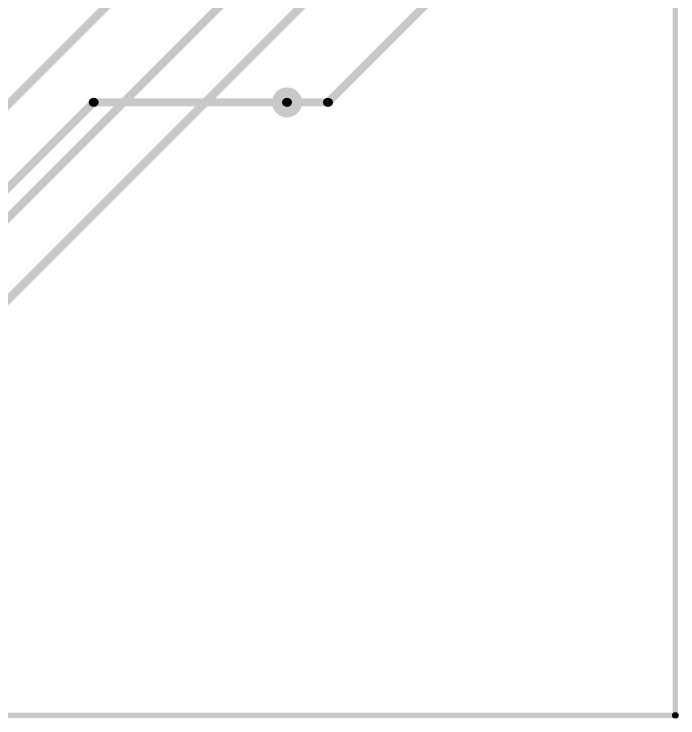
# Model space of a CAD drawing. Header units: millimetres. Extents: x 1.24 to 8.03, y 2.12 to 7.05.
# Drawn here: x 6.521 to 7.8, y 2.121 to 3.477 of the extents above; entities that cross this region are included whole.
import ezdxf

# ---------------------------------------------------------------- set-up
doc = ezdxf.new("R2010")
doc.units = ezdxf.units.MM
doc.header["$MEASUREMENT"] = 0
for name, color, linetype in [('BottomLayer', 5, 'Continuous'), ('BottomSolder', 6, 'Continuous'), ('KeepOutLayer', 6, 'Continuous'), ('TopLayer', 1, 'Continuous'), ('TopSolder', 216, 'Continuous'), ('ViaHoleLayer', 16, 'Continuous')]:
    doc.layers.add(name, color=color, linetype=linetype)

msp = doc.modelspace()

# ---------------------------------------------------------------- hatches: boundary and pattern name
at = {"layer": 'BottomLayer'}
for points in [[(7.1316, 3.3015), (7.1204, 3.3127), (7.5141, 3.7064), (7.5253, 3.6952)], [(5.4431, 2.2249), (5.432, 2.236), (6.8884, 3.6925), (6.8996, 3.6813)], [(5.793, 2.1992), (5.7818, 2.2103), (7.2513, 3.6798), (7.2624, 3.6686)], [(5.8323, 2.396), (5.8212, 2.4071), (7.0823, 3.6682), (7.0934, 3.6571)], [(7.0472, 3.2992), (7.0472, 3.315), (7.126, 3.315), (7.126, 3.2992)]]:
    msp.add_hatch(color=5, dxfattribs=at).paths.add_polyline_path(points)
h = msp.add_hatch(color=5, dxfattribs=at)
edge = h.paths.add_edge_path()
edge.add_arc((7.0472, 3.3071), 0.025, 0, 360)
h = msp.add_hatch(color=5, dxfattribs=at)
edge = h.paths.add_edge_path()
edge.add_arc((7.0472, 3.3071), 0.00787, 0, 360)
h = msp.add_hatch(color=5, dxfattribs=at)
edge = h.paths.add_edge_path()
edge.add_arc((7.126, 3.3071), 0.00787, 0, 360)
h = msp.add_hatch(color=5, dxfattribs=at)
edge = h.paths.add_edge_path()
edge.add_arc((7.126, 3.3071), 0.00787, 0, 360)
at = {"layer": 'BottomSolder'}
h = msp.add_hatch(color=6, dxfattribs=at)
edge = h.paths.add_edge_path()
edge.add_arc((7.0472, 3.3071), 0.029, 0, 360)
at = {"layer": 'KeepOutLayer'}
for points in [[(7.7903, 6.4961), (7.8003, 6.4961), (7.8003, 2.126), (7.7903, 2.126)], [(1.4961, 2.121), (1.4961, 2.131), (7.7953, 2.131), (7.7953, 2.121)]]:
    msp.add_hatch(color=6, dxfattribs=at).paths.add_polyline_path(points)
h = msp.add_hatch(color=6, dxfattribs=at)
edge = h.paths.add_edge_path()
edge.add_arc((7.7953, 2.126), 0.005, 0, 360)
h = msp.add_hatch(color=6, dxfattribs=at)
edge = h.paths.add_edge_path()
edge.add_arc((7.7953, 2.126), 0.005, 0, 360)
at = {"layer": 'TopLayer'}
h = msp.add_hatch(color=1, dxfattribs=at)
edge = h.paths.add_edge_path()
edge.add_arc((7.0472, 3.3071), 0.025, 0, 360)
for points in [[(5.578, 2.1992), (5.5669, 2.2103), (6.6692, 3.3127), (6.6804, 3.3015)], [(6.6748, 3.2992), (6.6748, 3.315), (7.0472, 3.315), (7.0472, 3.2992)]]:
    msp.add_hatch(color=1, dxfattribs=at).paths.add_polyline_path(points)
h = msp.add_hatch(color=1, dxfattribs=at)
edge = h.paths.add_edge_path()
edge.add_arc((6.6748, 3.3071), 0.00787, 0, 360)
h = msp.add_hatch(color=1, dxfattribs=at)
edge = h.paths.add_edge_path()
edge.add_arc((6.6748, 3.3071), 0.00787, 0, 360)
h = msp.add_hatch(color=1, dxfattribs=at)
edge = h.paths.add_edge_path()
edge.add_arc((7.0472, 3.3071), 0.00787, 0, 360)
at = {"layer": 'TopSolder'}
h = msp.add_hatch(color=216, dxfattribs=at)
edge = h.paths.add_edge_path()
edge.add_arc((7.0472, 3.3071), 0.029, 0, 360)
at = {"layer": 'ViaHoleLayer'}
h = msp.add_hatch(color=16, dxfattribs=at)
edge = h.paths.add_edge_path()
edge.add_arc((7.0472, 3.3071), 0.014, 0, 360)

# ---------------------------------------------------------------- linework, layer by layer
at = {"layer": 'BottomLayer'}
for centre in [(7.0472, 3.3071), (7.126, 3.3071), (7.126, 3.3071)]:
    msp.add_circle(centre, 0.00787, dxfattribs=at)
at = {"layer": 'KeepOutLayer'}
msp.add_circle((7.7953, 2.126), 0.005, dxfattribs=at)
msp.add_circle((7.7953, 2.126), 0.005, dxfattribs=at)
at = {"layer": 'TopLayer'}
for centre in [(6.6748, 3.3071), (6.6748, 3.3071), (7.0472, 3.3071)]:
    msp.add_circle(centre, 0.00787, dxfattribs=at)

doc.saveas('drawing.dxf')
